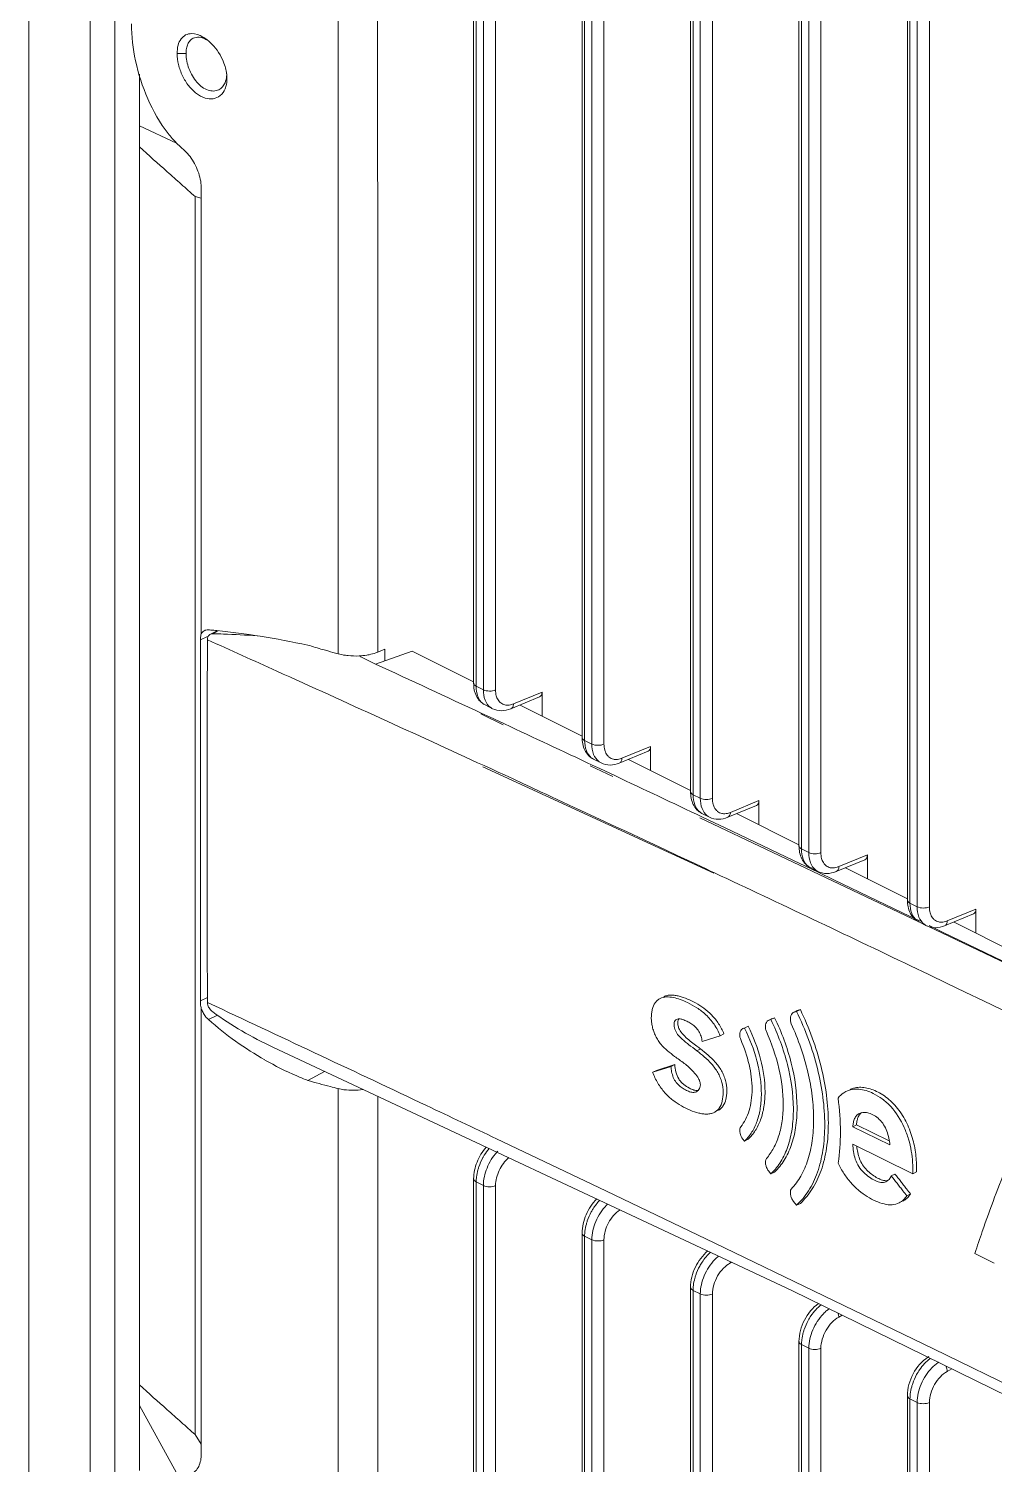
# Model space of a CAD drawing. Header units: millimetres. Extents: x 0 to 2382, y 0 to 1684.
# Drawn here: x 1841.5 to 1896.9, y 1052.3 to 1134.6 of the extents above; entities that cross this region are included whole.
import ezdxf

# ---------------------------------------------------------------- set-up
doc = ezdxf.new("R2010")
doc.units = ezdxf.units.MM
doc.layers.get('0').update_dxf_attribs({"lineweight": 13})

msp = doc.modelspace()

# ---------------------------------------------------------------- linework, layer by layer
msp.add_line((1841.544, 1272.654), (1841.544, 773.518))
at = {"lineweight": 9}
for p, q in [((1845.08, 924.323), (1845.08, 1260.341)), ((1846.494, 1260.341), (1846.494, 924.323)), ((1859.293, 1223.98), (1859.293, 1098.752)), ((1867.072, 1097.071), (1867.072, 1180.375)), ((1867.218, 1180.198), (1867.218, 1096.894)), ((1867.631, 1096.688), (1867.631, 1179.992)), ((1868.328, 1179.987), (1868.328, 1096.683)), ((1873.294, 1093.959), (1873.294, 1177.264)), ((1873.441, 1177.087), (1873.441, 1093.783)), ((1873.853, 1093.576), (1873.853, 1176.881)), ((1874.551, 1176.876), (1874.551, 1093.572)), ((1879.517, 1090.848), (1879.517, 1174.152)), ((1879.663, 1173.976), (1879.663, 1090.671)), ((1880.076, 1090.465), (1880.076, 1173.769)), ((1880.773, 1173.765), (1880.773, 1090.46)), ((1885.739, 1087.737), (1885.739, 1171.041)), ((1885.886, 1170.864), (1885.886, 1087.56)), ((1886.298, 1087.354), (1886.298, 1170.658)), ((1886.996, 1170.654), (1886.996, 1087.349)), ((1891.962, 1084.625), (1891.962, 1167.93)), ((1892.108, 1167.753), (1892.108, 1084.449)), ((1892.521, 1084.243), (1892.521, 1167.547)), ((1893.218, 1167.542), (1893.218, 1084.238)), ((1861.564, 1129.735), (1861.563, 1137.528)), ((1850.06, 1133.189), (1850.57, 1133.181)), ((1847.908, 1129.03), (1847.908, 1131.996)), ((1852.92, 1131.759), (1852.91, 1131.91)), ((1852.92, 1131.759), (1852.915, 1131.911)), ((1847.908, 1127.839), (1847.908, 1129.03)), ((1850.027, 1128.049), (1847.908, 1129.03)), ((1861.569, 1121.943), (1861.564, 1129.735)), ((1847.908, 1055.634), (1847.908, 1127.839)), ((1851.09, 1053.961), (1851.09, 1124.975)), ((1851.09, 1124.975), (1851.442, 1124.892)), ((1851.442, 1124.892), (1851.444, 1099.89)), ((1861.573, 1098.85), (1861.569, 1121.943)), ((1851.393, 1099.554), (1851.807, 1099.735)), ((1851.393, 1099.554), (1851.393, 1078.838)), ((1852.36, 1100.072), (1851.97, 1099.876)), ((1852.103, 1099.906), (1851.97, 1099.876)), ((1852.421, 1100.065), (1852.103, 1099.906)), ((1860.63, 1098.568), (1860.497, 1098.63)), ((1860.505, 1098.631), (1860.63, 1098.568)), ((1860.591, 1098.568), (1860.591, 1098.642)), ((1860.629, 1098.568), (1861.439, 1098.162)), ((1861.444, 1098.165), (1863.545, 1098.901)), ((1861.979, 1099.024), (1861.578, 1098.854)), ((1861.979, 1098.352), (1861.979, 1099.024)), ((1863.545, 1098.901), (1867.072, 1097.137)), ((1867.218, 1096.894), (1867.631, 1096.688)), ((1869.206, 1095.594), (1870.856, 1096.274)), ((1870.999, 1096.55), (1869.36, 1095.875)), ((1870.999, 1095.174), (1870.999, 1096.55)), ((1867.481, 1095.3), (1868.775, 1094.686)), ((1867.544, 1095.334), (1867.985, 1095.128)), ((1868.161, 1095.601), (1867.727, 1095.818)), ((1869.743, 1095.802), (1873.294, 1094.026)), ((1867.985, 1095.128), (1868.848, 1094.725)), ((1873.441, 1093.783), (1873.853, 1093.576)), ((1875.429, 1092.483), (1877.079, 1093.163)), ((1877.221, 1093.439), (1875.583, 1092.764)), ((1877.221, 1093.439), (1877.221, 1092.063)), ((1867.594, 1092.275), (1880.858, 1086.161)), ((1867.673, 1092.336), (1868.09, 1092.144)), ((1868.09, 1092.144), (1868.482, 1091.963)), ((1868.482, 1091.963), (1868.836, 1091.8)), ((1873.766, 1092.318), (1875.059, 1091.704)), ((1873.87, 1092.373), (1874.309, 1092.166)), ((1874.383, 1092.49), (1873.949, 1092.706)), ((1874.309, 1092.166), (1875.168, 1091.762)), ((1875.966, 1092.69), (1879.517, 1090.915)), ((1868.836, 1091.8), (1869.336, 1091.57)), ((1869.336, 1091.57), (1869.902, 1091.308)), ((1869.902, 1091.308), (1870.316, 1091.117)), ((1870.316, 1091.117), (1870.909, 1090.843)), ((1870.909, 1090.843), (1871.268, 1090.677)), ((1871.268, 1090.677), (1871.544, 1090.549)), ((1871.544, 1090.549), (1871.872, 1090.397)), ((1871.872, 1090.397), (1872.849, 1089.944)), ((1879.663, 1090.671), (1880.076, 1090.465)), ((1883.444, 1090.328), (1881.805, 1089.653)), ((1883.444, 1090.328), (1883.444, 1088.951)), ((1872.849, 1089.944), (1872.938, 1089.902)), ((1872.938, 1089.902), (1874.341, 1089.251)), ((1880.606, 1089.378), (1880.172, 1089.595)), ((1881.651, 1089.372), (1883.301, 1090.051)), ((1882.188, 1089.579), (1885.739, 1087.803)), ((1874.341, 1089.251), (1875.236, 1088.834)), ((1875.236, 1088.834), (1875.844, 1088.551)), ((1880.05, 1089.336), (1892.618, 1083.372)), ((1880.169, 1089.399), (1880.607, 1089.192)), ((1880.607, 1089.192), (1881.462, 1088.785)), ((1881.462, 1088.785), (1885.426, 1086.898)), ((1875.844, 1088.551), (1876.893, 1088.062)), ((1876.893, 1088.062), (1877.136, 1087.948)), ((1877.136, 1087.948), (1878.05, 1087.521)), ((1878.05, 1087.521), (1878.756, 1087.19)), ((1878.756, 1087.19), (1879.551, 1086.818)), ((1885.886, 1087.56), (1886.298, 1087.354)), ((1889.666, 1087.216), (1888.028, 1086.542)), ((1889.666, 1087.216), (1889.666, 1085.84)), ((1879.551, 1086.818), (1879.76, 1086.72)), ((1879.76, 1086.72), (1879.833, 1086.685)), ((1879.833, 1086.685), (1880.056, 1086.581)), ((1880.056, 1086.581), (1880.405, 1086.417)), ((1880.405, 1086.417), (1880.67, 1086.292)), ((1880.67, 1086.292), (1880.893, 1086.188)), ((1885.426, 1086.898), (1886.444, 1086.411)), ((1886.828, 1086.267), (1886.394, 1086.484)), ((1886.444, 1086.411), (1886.879, 1086.203)), ((1886.879, 1086.203), (1887.731, 1085.795)), ((1887.874, 1086.26), (1889.524, 1086.94)), ((1888.411, 1086.468), (1891.962, 1084.692)), ((1887.731, 1085.795), (1891.679, 1083.899)), ((1891.679, 1083.899), (1892.692, 1083.411)), ((1892.108, 1084.449), (1892.521, 1084.243)), ((1894.096, 1083.149), (1895.746, 1083.829)), ((1895.889, 1084.105), (1894.25, 1083.43)), ((1895.889, 1084.105), (1895.889, 1082.729)), ((1893.051, 1083.156), (1892.617, 1083.373)), ((1893.13, 1083.13), (1898.474, 1080.594)), ((1893.2, 1083.166), (1893.975, 1082.792)), ((1894.633, 1083.357), (1898.184, 1081.581)), ((1893.975, 1082.792), (1897.905, 1080.888)), ((1851.393, 1078.838), (1851.8, 1079.039)), ((1851.444, 1078.41), (1851.443, 1053.411)), ((1852.255, 1078.534), (1851.799, 1078.75)), ((1852.259, 1078.535), (1851.799, 1078.749)), ((1851.858, 1077.768), (1852.373, 1078.022)), ((1851.858, 1077.768), (1852.373, 1078.022)), ((1885.614, 1078.278), (1885.401, 1078.171)), ((1885.401, 1078.172), (1885.422, 1078.18)), ((1885.422, 1078.18), (1885.634, 1078.286)), ((1885.422, 1078.18), (1885.544, 1078.219)), ((1885.544, 1078.219), (1885.605, 1078.239)), ((1885.818, 1078.345), (1885.605, 1078.239)), ((1885.614, 1078.278), (1885.634, 1078.286)), ((1885.818, 1078.345), (1885.634, 1078.286)), ((1882.491, 1077.242), (1882.511, 1077.25)), ((1882.577, 1077.271), (1882.61, 1077.281)), ((1882.61, 1077.281), (1882.822, 1077.387)), ((1882.789, 1077.377), (1882.822, 1077.387)), ((1884.18, 1077.818), (1883.967, 1077.712)), ((1883.988, 1077.72), (1883.967, 1077.712)), ((1884.2, 1077.827), (1883.988, 1077.721)), ((1884.036, 1077.736), (1883.988, 1077.721)), ((1884.131, 1077.766), (1884.036, 1077.736)), ((1884.131, 1077.766), (1884.343, 1077.872)), ((1884.2, 1077.827), (1884.18, 1077.818)), ((1880.182, 1076.515), (1881.219, 1076.84)), ((1881.431, 1076.946), (1881.219, 1076.84)), ((1855.55, 1076.193), (1885.319, 1062.223)), ((1879.876, 1075.98), (1880.088, 1076.086)), ((1858.521, 1074.799), (1857.558, 1074.278)), ((1877.344, 1074.752), (1878.396, 1075.078)), ((1877.556, 1074.858), (1877.344, 1074.752)), ((1878.608, 1075.184), (1877.556, 1074.858)), ((1878.396, 1075.078), (1878.608, 1075.184)), ((1859.294, 1073.811), (1859.294, 948.583)), ((1861.569, 1050.928), (1861.573, 1073.366)), ((1889.041, 1071.733), (1888.828, 1071.626)), ((1888.828, 1071.626), (1890.958, 1070.579)), ((1889.041, 1071.733), (1890.922, 1070.808)), ((1874.661, 1067.944), (1868.389, 1070.932)), ((1882.513, 1070.917), (1882.464, 1070.988)), ((1882.61, 1070.796), (1882.513, 1070.917)), ((1882.823, 1070.902), (1882.61, 1070.796)), ((1888.826, 1070.618), (1892.265, 1068.927)), ((1883.988, 1069.092), (1884.131, 1068.917)), ((1884.343, 1069.023), (1884.131, 1068.917)), ((1891.242, 1068.91), (1891.03, 1068.804)), ((1892.477, 1069.033), (1892.265, 1068.927)), ((1867.072, 998.921), (1867.072, 1068.637)), ((1867.218, 1068.46), (1867.218, 998.744)), ((1867.631, 1068.254), (1867.218, 1068.46)), ((1867.631, 998.538), (1867.631, 1068.254)), ((1868.328, 1068.249), (1868.328, 998.533)), ((1880.91, 1064.949), (1874.661, 1067.944)), ((1885.605, 1067.122), (1885.423, 1067.342)), ((1891.927, 1067.667), (1892.139, 1067.773)), ((1885.818, 1067.228), (1885.605, 1067.122)), ((1873.294, 995.81), (1873.294, 1065.525)), ((1873.441, 1065.349), (1873.441, 995.633)), ((1873.853, 1065.142), (1873.441, 1065.349)), ((1873.853, 995.427), (1873.853, 1065.142)), ((1874.551, 1065.138), (1874.551, 995.422)), ((1887.171, 1061.93), (1880.91, 1064.949)), ((1896.945, 1063.805), (1895.829, 1064.356)), ((1881.805, 1063.813), (1881.798, 1063.876)), ((1881.805, 1063.813), (1881.863, 1063.844)), ((1879.517, 992.699), (1879.517, 1062.414)), ((1879.663, 1062.237), (1879.663, 992.522)), ((1880.076, 1062.031), (1879.663, 1062.237)), ((1880.076, 992.316), (1880.076, 1062.031)), ((1880.773, 1062.027), (1880.773, 992.311)), ((1885.319, 1062.223), (1917.865, 1046.306)), ((1893.461, 1058.876), (1887.171, 1061.93)), ((1888.027, 1060.702), (1888.218, 1060.805)), ((1885.739, 989.587), (1885.739, 1059.303)), ((1885.886, 1059.126), (1885.886, 989.41)), ((1886.298, 1058.92), (1885.886, 1059.126)), ((1886.298, 989.204), (1886.298, 1058.92)), ((1886.996, 1058.916), (1886.996, 989.199)), ((1899.726, 1055.815), (1893.461, 1058.876)), ((1894.25, 1057.591), (1894.507, 1057.729)), ((1891.962, 986.476), (1891.962, 1056.192)), ((1892.108, 1056.015), (1892.108, 986.299)), ((1892.521, 1055.809), (1892.108, 1056.015)), ((1892.521, 986.093), (1892.521, 1055.809)), ((1893.218, 1055.804), (1893.218, 986.088)), ((1850.028, 1051.764), (1847.908, 1055.634)), ((1847.908, 1051.897), (1847.908, 1055.634)), ((1851.443, 1053.411), (1851.09, 1053.961))]:
    msp.add_line(p, q, dxfattribs=at)
for centre, radius, start, end in [((1850.276, 1132.02), 2.462, 49.94878, 52.96354), ((1850.176, 1131.9), 2.618, 47.62427, 49.95742), ((1850.96, 1131.777), 1.96, 3.89246, 6.20754), ((1849.627, 1071.97), 28.244, 85.20259, 85.47079), ((1849.495, 1070.423), 29.796, 84.5142, 85.19884), ((1872.506, 1147.949), 50.94, 254.28487, 254.96712), ((1860.3, 1102.769), 4.145, 264.03055, 272.83368), ((962.233, -847.176), 2143.112, 65.01204, 65.191818), ((1868.057, 1096.474), 0.734, 231.44174, 243.29197), ((1868.513, 1096.306), 0.788, 231.86023, 243.37837), ((969.725, -831.101), 2125.377, 64.823752, 64.973238), ((1874.279, 1093.363), 0.734, 231.44174, 243.29197), ((1874.736, 1093.195), 0.788, 231.86023, 243.37837), ((976.62, -816.438), 2109.175, 64.634563, 64.784832), ((1880.502, 1090.251), 0.734, 231.44174, 243.29197), ((1880.958, 1090.083), 0.788, 231.86023, 243.37837), ((1886.724, 1087.14), 0.734, 231.44174, 243.29197), ((1887.181, 1086.972), 0.788, 231.86023, 243.37837), ((1892.947, 1084.029), 0.734, 231.44174, 243.29197), ((1893.404, 1083.861), 0.788, 231.86023, 243.37837), ((1852.951, 1078.914), 1.589, 198.48934, 208.04238), ((1864.593, 1092.151), 19.211, 228.4767, 240.37322), ((1877.845, 1092.083), 15.55, 287.46225, 287.71739), ((1859.638, 1049.697), 33.385, 52.22613, 52.67403), ((1880.893, 1072.613), 2.5, 313.40084, 314.2634), ((1870.406, 1068.356), 2.695, 135.96019, 137.83003), ((1881.841, 1071.296), 3.303, 313.89588, 314.77547), ((1869.471, 1068.458), 2.253, 176.24726, 179.95838), ((1876.559, 1065.312), 2.598, 133.81406, 135.95889), ((1875.693, 1065.347), 2.253, 176.24726, 179.95838), ((1882.72, 1062.264), 2.51, 129.76676, 136.00898), ((1881.916, 1062.236), 2.253, 176.24726, 179.95838), ((1888.942, 1059.152), 2.51, 129.76676, 136.00898), ((1888.765, 1059.365), 2.233, 125.18567, 129.74967), ((1888.138, 1059.124), 2.253, 176.24726, 179.95838), ((1894.1, 1056.893), 1.792, 120.6587, 122.4305), ((1895.165, 1056.041), 2.51, 129.76676, 136.00898), ((1894.361, 1056.013), 2.253, 176.24726, 179.95838)]:
    msp.add_arc(centre, radius, start, end, dxfattribs=at)
for centre in [(1870.645, 1096.728), (1876.867, 1093.616), (1883.09, 1090.505), (1889.312, 1087.394), (1895.535, 1084.283)]:
    msp.add_ellipse(centre, major_axis=(-0.224, 0.448), ratio=0.611425, start_param=-3.185773, end_param=-2.255396, dxfattribs=at)
for points, knots in [([(1848.376, 1130.587), (1848.07, 1131.284), (1847.621, 1132.699), (1847.436, 1134.175), (1847.437, 1134.888)], [0, 0, 0, 0, 0.516505, 1, 1, 1, 1]), ([(1850.892, 1134.328), (1850.775, 1134.328), (1850.535, 1134.278), (1850.251, 1134.022), (1850.089, 1133.639), (1850.058, 1133.346), (1850.06, 1133.189)], [0, 0, 0, 0, 0.223288, 0.445735, 0.700128, 1, 1, 1, 1]), ([(1850.57, 1133.181), (1850.571, 1133.281), (1850.586, 1133.47), (1850.659, 1133.728), (1850.786, 1133.933), (1850.908, 1134.028), (1850.972, 1134.06)], [0, 0, 0, 0, 0.295922, 0.557478, 0.788026, 1, 1, 1, 1]), ([(1851.759, 1133.985), (1851.688, 1134.039), (1851.429, 1134.213), (1851.117, 1134.329), (1850.892, 1134.328)], [0, 0, 0, 0, 0.283218, 1, 1, 1, 1]), ([(1850.972, 1134.06), (1851.08, 1134.114), (1851.364, 1134.148), (1851.62, 1134.045), (1851.748, 1133.974)], [0, 0, 0, 0, 0.451923, 1, 1, 1, 1]), ([(1850.06, 1133.189), (1850.055, 1132.977), (1850.122, 1132.534), (1850.348, 1131.902), (1850.697, 1131.329), (1851.135, 1130.881), (1851.624, 1130.607), (1852.127, 1130.549), (1852.569, 1130.748), (1852.747, 1131.012), (1852.808, 1131.156)], [0, 0, 0, 0, 0.139626, 0.289908, 0.43886, 0.576664, 0.697138, 0.800913, 0.897079, 1, 1, 1, 1]), ([(1852.447, 1131.108), (1852.358, 1131.064), (1852.147, 1131.012), (1851.812, 1131.073), (1851.483, 1131.254), (1851.181, 1131.537), (1850.924, 1131.9), (1850.664, 1132.439), (1850.576, 1132.889), (1850.57, 1133.181)], [0, 0, 0, 0, 0.093935, 0.196117, 0.311695, 0.441154, 0.581206, 0.72594, 1, 1, 1, 1]), ([(1852.813, 1132.444), (1852.773, 1132.577), (1852.575, 1133.092), (1852.245, 1133.557), (1851.941, 1133.834)], [0, 0, 0, 0, 0.252676, 1, 1, 1, 1]), ([(1852.909, 1131.989), (1852.905, 1132.026), (1852.884, 1132.18), (1852.847, 1132.332), (1852.813, 1132.444)], [0, 0, 0, 0, 0.243025, 1, 1, 1, 1]), ([(1852.807, 1131.506), (1852.769, 1131.42), (1852.673, 1131.262), (1852.526, 1131.147), (1852.447, 1131.108)], [0, 0, 0, 0, 0.518521, 1, 1, 1, 1]), ([(1852.903, 1132.014), (1852.904, 1131.968), (1852.898, 1131.796), (1852.858, 1131.623), (1852.807, 1131.506)], [0, 0, 0, 0, 0.264231, 1, 1, 1, 1]), ([(1852.808, 1131.156), (1852.827, 1131.2), (1852.896, 1131.394), (1852.922, 1131.602), (1852.92, 1131.759)], [0, 0, 0, 0, 0.235058, 1, 1, 1, 1]), ([(1850.027, 1128.049), (1849.859, 1128.223), (1849.197, 1128.991), (1848.687, 1129.882), (1848.376, 1130.587)], [0, 0, 0, 0, 0.239127, 1, 1, 1, 1]), ([(1851.09, 1124.975), (1850.824, 1125.214), (1850.295, 1125.694), (1849.227, 1126.64), (1848.419, 1127.343), (1847.908, 1127.839)], [0, 0, 0, 0, 0.249917, 0.501041, 1, 1, 1, 1]), ([(1850.027, 1128.049), (1850.126, 1127.946), (1850.342, 1127.755), (1850.668, 1127.452), (1850.947, 1127.078), (1851.248, 1126.521), (1851.477, 1125.778), (1851.442, 1125.175), (1851.442, 1124.891)], [0, 0, 0, 0, 0.118354, 0.239165, 0.369014, 0.50354, 0.764232, 1, 1, 1, 1]), ([(1851.393, 1099.554), (1851.393, 1099.586), (1851.397, 1099.699), (1851.415, 1099.813), (1851.444, 1099.89)], [0, 0, 0, 0, 0.281441, 1, 1, 1, 1]), ([(1851.444, 1099.89), (1851.456, 1099.913), (1851.505, 1099.997), (1851.584, 1100.065), (1851.65, 1100.094)], [0, 0, 0, 0, 0.265757, 1, 1, 1, 1]), ([(1851.65, 1100.094), (1851.666, 1100.101), (1851.732, 1100.124), (1851.804, 1100.13), (1851.858, 1100.126)], [0, 0, 0, 0, 0.242228, 1, 1, 1, 1]), ([(1851.799, 1099.561), (1851.793, 1097.824), (1851.773, 1090.885), (1851.779, 1083.946), (1851.799, 1078.744)], [0, 0, 0, 0, 0.250352, 1, 1, 1, 1]), ([(1851.97, 1099.876), (1851.917, 1099.85), (1851.822, 1099.755), (1851.798, 1099.626), (1851.801, 1099.56)], [0, 0, 0, 0, 0.474598, 1, 1, 1, 1]), ([(1851.799, 1099.555), (1853.127, 1098.958), (1858.427, 1096.569), (1863.715, 1094.157), (1867.673, 1092.336)], [0, 0, 0, 0, 0.25044, 1, 1, 1, 1]), ([(1852.103, 1099.906), (1852.306, 1099.901), (1853.156, 1099.874), (1854.005, 1099.826), (1854.65, 1099.777)], [0, 0, 0, 0, 0.239604, 1, 1, 1, 1]), ([(1852.344, 1100.083), (1853.174, 1100.004), (1854.92, 1099.766), (1856.65, 1099.439), (1857.558, 1099.252)], [0, 0, 0, 0, 0.473363, 1, 1, 1, 1]), ([(1858.709, 1098.913), (1858.612, 1098.94), (1858.228, 1099.05), (1857.844, 1099.164), (1857.558, 1099.252)], [0, 0, 0, 0, 0.251558, 1, 1, 1, 1]), ([(1859.869, 1098.647), (1859.82, 1098.652), (1859.626, 1098.676), (1859.434, 1098.714), (1859.294, 1098.752)], [0, 0, 0, 0, 0.256797, 1, 1, 1, 1]), ([(1861.079, 1098.702), (1861.033, 1098.692), (1860.843, 1098.657), (1860.651, 1098.637), (1860.505, 1098.63)], [0, 0, 0, 0, 0.242853, 1, 1, 1, 1]), ([(1861.578, 1098.854), (1861.54, 1098.838), (1861.378, 1098.775), (1861.209, 1098.729), (1861.079, 1098.702)], [0, 0, 0, 0, 0.235578, 1, 1, 1, 1]), ([(1867.072, 1097.07), (1867.072, 1096.818), (1867.14, 1096.432), (1867.422, 1096.019), (1867.619, 1095.872), (1867.726, 1095.818)], [0, 0, 0, 0, 0.512402, 0.757099, 1, 1, 1, 1]), ([(1867.072, 1097.07), (1867.072, 1097.054), (1867.089, 1096.974), (1867.162, 1096.922), (1867.218, 1096.894)], [0, 0, 0, 0, 0.209582, 1, 1, 1, 1]), ([(1867.599, 1095.9), (1867.471, 1096.002), (1867.264, 1096.326), (1867.218, 1096.694), (1867.218, 1096.894)], [0, 0, 0, 0, 0.451344, 1, 1, 1, 1]), ([(1867.631, 1096.688), (1867.736, 1096.635), (1867.979, 1096.595), (1868.221, 1096.632), (1868.328, 1096.683)], [0, 0, 0, 0, 0.498082, 1, 1, 1, 1]), ([(1867.631, 1096.688), (1867.631, 1096.487), (1867.68, 1096.114), (1867.894, 1095.789), (1868.027, 1095.686)], [0, 0, 0, 0, 0.544192, 1, 1, 1, 1]), ([(1868.407, 1096.235), (1868.394, 1096.269), (1868.346, 1096.413), (1868.328, 1096.567), (1868.328, 1096.683)], [0, 0, 0, 0, 0.234501, 1, 1, 1, 1]), ([(1868.627, 1095.931), (1868.604, 1095.949), (1868.51, 1096.034), (1868.443, 1096.146), (1868.407, 1096.235)], [0, 0, 0, 0, 0.238718, 1, 1, 1, 1]), ([(1869.206, 1095.594), (1869.039, 1095.525), (1868.681, 1095.442), (1868.317, 1095.522), (1868.16, 1095.601)], [0, 0, 0, 0, 0.507106, 1, 1, 1, 1]), ([(1868.958, 1095.804), (1868.928, 1095.806), (1868.81, 1095.823), (1868.697, 1095.876), (1868.627, 1095.931)], [0, 0, 0, 0, 0.257135, 1, 1, 1, 1]), ([(1869.36, 1095.875), (1869.326, 1095.861), (1869.198, 1095.816), (1869.058, 1095.796), (1868.958, 1095.804)], [0, 0, 0, 0, 0.2669, 1, 1, 1, 1]), ([(1869.206, 1095.594), (1869.252, 1095.613), (1869.336, 1095.701), (1869.357, 1095.814), (1869.36, 1095.875)], [0, 0, 0, 0, 0.447469, 1, 1, 1, 1]), ([(1873.294, 1093.959), (1873.294, 1093.707), (1873.363, 1093.321), (1873.645, 1092.908), (1873.842, 1092.761), (1873.949, 1092.707)], [0, 0, 0, 0, 0.512402, 0.757099, 1, 1, 1, 1]), ([(1873.294, 1093.959), (1873.294, 1093.943), (1873.311, 1093.863), (1873.385, 1093.81), (1873.441, 1093.782)], [0, 0, 0, 0, 0.209582, 1, 1, 1, 1]), ([(1873.821, 1092.788), (1873.693, 1092.891), (1873.487, 1093.215), (1873.441, 1093.583), (1873.441, 1093.783)], [0, 0, 0, 0, 0.451344, 1, 1, 1, 1]), ([(1873.853, 1093.576), (1873.959, 1093.523), (1874.201, 1093.484), (1874.443, 1093.521), (1874.551, 1093.572)], [0, 0, 0, 0, 0.498082, 1, 1, 1, 1]), ([(1873.853, 1093.576), (1873.853, 1093.376), (1873.902, 1093.002), (1874.117, 1092.678), (1874.249, 1092.575)], [0, 0, 0, 0, 0.544192, 1, 1, 1, 1]), ([(1874.63, 1093.124), (1874.616, 1093.157), (1874.568, 1093.302), (1874.551, 1093.455), (1874.551, 1093.572)], [0, 0, 0, 0, 0.234501, 1, 1, 1, 1]), ([(1874.85, 1092.819), (1874.826, 1092.838), (1874.733, 1092.923), (1874.665, 1093.035), (1874.63, 1093.124)], [0, 0, 0, 0, 0.238718, 1, 1, 1, 1]), ([(1875.181, 1092.693), (1875.15, 1092.695), (1875.032, 1092.712), (1874.92, 1092.765), (1874.85, 1092.819)], [0, 0, 0, 0, 0.257136, 1, 1, 1, 1]), ([(1875.583, 1092.764), (1875.549, 1092.75), (1875.42, 1092.704), (1875.281, 1092.685), (1875.181, 1092.693)], [0, 0, 0, 0, 0.266899, 1, 1, 1, 1]), ([(1875.429, 1092.483), (1875.475, 1092.502), (1875.559, 1092.589), (1875.58, 1092.703), (1875.582, 1092.764)], [0, 0, 0, 0, 0.447469, 1, 1, 1, 1]), ([(1875.429, 1092.483), (1875.261, 1092.414), (1874.904, 1092.331), (1874.54, 1092.411), (1874.383, 1092.49)], [0, 0, 0, 0, 0.507106, 1, 1, 1, 1]), ([(1879.517, 1090.848), (1879.517, 1090.595), (1879.585, 1090.21), (1879.867, 1089.797), (1880.064, 1089.649), (1880.171, 1089.595)], [0, 0, 0, 0, 0.512402, 0.757099, 1, 1, 1, 1]), ([(1879.517, 1090.848), (1879.517, 1090.831), (1879.534, 1090.752), (1879.607, 1090.699), (1879.663, 1090.671)], [0, 0, 0, 0, 0.209582, 1, 1, 1, 1]), ([(1880.044, 1089.677), (1879.916, 1089.779), (1879.709, 1090.103), (1879.663, 1090.472), (1879.663, 1090.671)], [0, 0, 0, 0, 0.451344, 1, 1, 1, 1]), ([(1880.076, 1090.465), (1880.181, 1090.412), (1880.424, 1090.373), (1880.666, 1090.409), (1880.773, 1090.461)], [0, 0, 0, 0, 0.498082, 1, 1, 1, 1]), ([(1880.076, 1090.465), (1880.076, 1090.265), (1880.125, 1089.891), (1880.34, 1089.567), (1880.472, 1089.463)], [0, 0, 0, 0, 0.544192, 1, 1, 1, 1]), ([(1880.852, 1090.013), (1880.839, 1090.046), (1880.791, 1090.19), (1880.773, 1090.344), (1880.773, 1090.46)], [0, 0, 0, 0, 0.234501, 1, 1, 1, 1]), ([(1881.072, 1089.708), (1881.049, 1089.727), (1880.955, 1089.812), (1880.888, 1089.924), (1880.852, 1090.013)], [0, 0, 0, 0, 0.238718, 1, 1, 1, 1]), ([(1881.403, 1089.581), (1881.373, 1089.584), (1881.255, 1089.601), (1881.142, 1089.654), (1881.072, 1089.708)], [0, 0, 0, 0, 0.257136, 1, 1, 1, 1]), ([(1881.805, 1089.653), (1881.771, 1089.639), (1881.643, 1089.593), (1881.503, 1089.573), (1881.403, 1089.581)], [0, 0, 0, 0, 0.266899, 1, 1, 1, 1]), ([(1881.651, 1089.372), (1881.697, 1089.391), (1881.781, 1089.478), (1881.802, 1089.591), (1881.805, 1089.653)], [0, 0, 0, 0, 0.447469, 1, 1, 1, 1]), ([(1881.651, 1089.372), (1881.484, 1089.303), (1881.126, 1089.22), (1880.763, 1089.3), (1880.605, 1089.378)], [0, 0, 0, 0, 0.507106, 1, 1, 1, 1]), ([(1885.739, 1087.737), (1885.739, 1087.484), (1885.808, 1087.098), (1886.09, 1086.685), (1886.287, 1086.538), (1886.394, 1086.484)], [0, 0, 0, 0, 0.512402, 0.757099, 1, 1, 1, 1]), ([(1885.739, 1087.737), (1885.739, 1087.72), (1885.756, 1087.641), (1885.83, 1087.588), (1885.886, 1087.56)], [0, 0, 0, 0, 0.209582, 1, 1, 1, 1]), ([(1886.267, 1086.566), (1886.138, 1086.668), (1885.932, 1086.992), (1885.886, 1087.36), (1885.886, 1087.56)], [0, 0, 0, 0, 0.451344, 1, 1, 1, 1]), ([(1886.298, 1087.354), (1886.404, 1087.301), (1886.646, 1087.262), (1886.888, 1087.298), (1886.996, 1087.349)], [0, 0, 0, 0, 0.498082, 1, 1, 1, 1]), ([(1886.298, 1087.354), (1886.298, 1087.153), (1886.348, 1086.78), (1886.562, 1086.456), (1886.694, 1086.352)], [0, 0, 0, 0, 0.544192, 1, 1, 1, 1]), ([(1887.075, 1086.902), (1887.061, 1086.935), (1887.013, 1087.079), (1886.996, 1087.233), (1886.996, 1087.349)], [0, 0, 0, 0, 0.234501, 1, 1, 1, 1]), ([(1880.893, 1086.188), (1884.649, 1084.422), (1899.562, 1077.348), (1914.371, 1070.056), (1925.39, 1064.469)], [0, 0, 0, 0, 0.251478, 1, 1, 1, 1]), ([(1887.874, 1086.26), (1887.706, 1086.192), (1887.349, 1086.108), (1886.985, 1086.188), (1886.828, 1086.267)], [0, 0, 0, 0, 0.507106, 1, 1, 1, 1]), ([(1887.295, 1086.597), (1887.271, 1086.615), (1887.178, 1086.701), (1887.11, 1086.812), (1887.075, 1086.902)], [0, 0, 0, 0, 0.238718, 1, 1, 1, 1]), ([(1887.626, 1086.47), (1887.595, 1086.472), (1887.477, 1086.49), (1887.365, 1086.542), (1887.295, 1086.597)], [0, 0, 0, 0, 0.257136, 1, 1, 1, 1]), ([(1888.028, 1086.542), (1887.994, 1086.528), (1887.865, 1086.482), (1887.726, 1086.462), (1887.626, 1086.47)], [0, 0, 0, 0, 0.266899, 1, 1, 1, 1]), ([(1887.874, 1086.26), (1887.92, 1086.279), (1888.004, 1086.367), (1888.025, 1086.48), (1888.027, 1086.541)], [0, 0, 0, 0, 0.447469, 1, 1, 1, 1]), ([(1891.962, 1084.625), (1891.962, 1084.373), (1892.03, 1083.987), (1892.312, 1083.574), (1892.509, 1083.427), (1892.616, 1083.373)], [0, 0, 0, 0, 0.512402, 0.757099, 1, 1, 1, 1]), ([(1891.962, 1084.625), (1891.962, 1084.609), (1891.979, 1084.529), (1892.053, 1084.477), (1892.108, 1084.449)], [0, 0, 0, 0, 0.209582, 1, 1, 1, 1]), ([(1892.489, 1083.455), (1892.361, 1083.557), (1892.154, 1083.881), (1892.108, 1084.249), (1892.108, 1084.449)], [0, 0, 0, 0, 0.451344, 1, 1, 1, 1]), ([(1892.521, 1084.243), (1892.626, 1084.19), (1892.869, 1084.15), (1893.111, 1084.187), (1893.218, 1084.238)], [0, 0, 0, 0, 0.498082, 1, 1, 1, 1]), ([(1892.521, 1084.243), (1892.521, 1084.042), (1892.57, 1083.668), (1892.785, 1083.344), (1892.917, 1083.241)], [0, 0, 0, 0, 0.544192, 1, 1, 1, 1]), ([(1893.297, 1083.79), (1893.284, 1083.823), (1893.236, 1083.968), (1893.218, 1084.121), (1893.218, 1084.238)], [0, 0, 0, 0, 0.234501, 1, 1, 1, 1]), ([(1893.518, 1083.486), (1893.494, 1083.504), (1893.4, 1083.589), (1893.333, 1083.701), (1893.297, 1083.79)], [0, 0, 0, 0, 0.238718, 1, 1, 1, 1]), ([(1894.096, 1083.149), (1893.929, 1083.08), (1893.571, 1082.997), (1893.208, 1083.077), (1893.05, 1083.156)], [0, 0, 0, 0, 0.507106, 1, 1, 1, 1]), ([(1893.848, 1083.359), (1893.818, 1083.361), (1893.7, 1083.378), (1893.587, 1083.431), (1893.518, 1083.486)], [0, 0, 0, 0, 0.257136, 1, 1, 1, 1]), ([(1894.25, 1083.43), (1894.216, 1083.416), (1894.088, 1083.37), (1893.948, 1083.351), (1893.848, 1083.359)], [0, 0, 0, 0, 0.266899, 1, 1, 1, 1]), ([(1894.096, 1083.149), (1894.142, 1083.168), (1894.226, 1083.256), (1894.247, 1083.369), (1894.25, 1083.43)], [0, 0, 0, 0, 0.447469, 1, 1, 1, 1]), ([(1851.444, 1078.41), (1851.436, 1078.447), (1851.408, 1078.588), (1851.393, 1078.732), (1851.393, 1078.838)], [0, 0, 0, 0, 0.261585, 1, 1, 1, 1]), ([(1877.772, 1078.978), (1877.718, 1078.951), (1877.613, 1078.882), (1877.432, 1078.687), (1877.328, 1078.418), (1877.279, 1078.124), (1877.261, 1077.88), (1877.275, 1077.623), (1877.322, 1077.357), (1877.402, 1077.089), (1877.51, 1076.826), (1877.648, 1076.577), (1877.867, 1076.28), (1878.186, 1075.973), (1878.463, 1075.763), (1878.598, 1075.661)], [0, 0, 0, 0, 0.046081, 0.093766, 0.199123, 0.257587, 0.319016, 0.383806, 0.451931, 0.522497, 0.594474, 0.666695, 0.73754, 0.872043, 1, 1, 1, 1]), ([(1879.341, 1078.745), (1879.207, 1078.809), (1878.94, 1078.924), (1878.535, 1079.044), (1878.138, 1079.091), (1877.882, 1079.033), (1877.772, 1078.978)], [0, 0, 0, 0, 0.273078, 0.532622, 0.774852, 1, 1, 1, 1]), ([(1877.985, 1079.084), (1878.048, 1079.116), (1878.185, 1079.163), (1878.405, 1079.183), (1878.633, 1079.164), (1878.949, 1079.097), (1879.347, 1078.954), (1879.823, 1078.725), (1880.301, 1078.429), (1880.752, 1078.033), (1881.148, 1077.538), (1881.353, 1077.152), (1881.431, 1076.946)], [0, 0, 0, 0, 0.048286, 0.098145, 0.150325, 0.204771, 0.319286, 0.43984, 0.566857, 0.703262, 0.849053, 1, 1, 1, 1]), ([(1851.858, 1077.768), (1851.842, 1077.781), (1851.781, 1077.839), (1851.725, 1077.902), (1851.686, 1077.952)], [0, 0, 0, 0, 0.243208, 1, 1, 1, 1]), ([(1851.801, 1078.743), (1851.799, 1078.695), (1851.818, 1078.565), (1851.921, 1078.377), (1852.038, 1078.262), (1852.103, 1078.214)], [0, 0, 0, 0, 0.231707, 0.61309, 1, 1, 1, 1]), ([(1852.103, 1078.214), (1852.638, 1077.818), (1853.758, 1077.089), (1854.943, 1076.473), (1855.55, 1076.193)], [0, 0, 0, 0, 0.498927, 1, 1, 1, 1]), ([(1868.389, 1070.932), (1867.049, 1071.568), (1861.678, 1074.114), (1856.3, 1076.644), (1852.259, 1078.535)], [0, 0, 0, 0, 0.24941, 1, 1, 1, 1]), ([(1881.219, 1076.84), (1881.13, 1077.073), (1880.891, 1077.505), (1880.428, 1078.045), (1879.901, 1078.455), (1879.526, 1078.657), (1879.341, 1078.745)], [0, 0, 0, 0, 0.273244, 0.534489, 0.77575, 1, 1, 1, 1]), ([(1885.297, 1077.529), (1885.269, 1077.59), (1885.239, 1077.719), (1885.246, 1077.905), (1885.291, 1078.063), (1885.359, 1078.15), (1885.401, 1078.171)], [0, 0, 0, 0, 0.291728, 0.558475, 0.795739, 1, 1, 1, 1]), ([(1885.605, 1078.239), (1885.858, 1077.711), (1886.31, 1076.635), (1886.822, 1074.986), (1887.139, 1073.348), (1887.249, 1071.776), (1887.156, 1070.324), (1886.853, 1069.038), (1886.343, 1067.956), (1885.866, 1067.366), (1885.605, 1067.122)], [0, 0, 0, 0, 0.149278, 0.296912, 0.439488, 0.573859, 0.697531, 0.808994, 0.908868, 1, 1, 1, 1]), ([(1885.818, 1078.345), (1886.07, 1077.817), (1886.523, 1076.741), (1887.033, 1075.092), (1887.348, 1073.452), (1887.458, 1071.88), (1887.365, 1070.429), (1887.064, 1069.143), (1886.555, 1068.062), (1886.078, 1067.473), (1885.818, 1067.228)], [0, 0, 0, 0, 0.149308, 0.296982, 0.439614, 0.574051, 0.697733, 0.809144, 0.908893, 1, 1, 1, 1]), ([(1878.712, 1077.781), (1878.68, 1077.765), (1878.618, 1077.71), (1878.577, 1077.588), (1878.57, 1077.445), (1878.589, 1077.289), (1878.643, 1077.132), (1878.752, 1076.94), (1878.931, 1076.737), (1879.163, 1076.529), (1879.48, 1076.281), (1879.719, 1076.102), (1879.876, 1075.98)], [0, 0, 0, 0, 0.04534, 0.097398, 0.157238, 0.222658, 0.292273, 0.362721, 0.498061, 0.626811, 0.751935, 1, 1, 1, 1]), ([(1880.182, 1076.515), (1880.173, 1076.615), (1880.126, 1076.816), (1880.002, 1077.098), (1879.819, 1077.34), (1879.595, 1077.513), (1879.369, 1077.647), (1879.179, 1077.734), (1879.027, 1077.786), (1878.886, 1077.817), (1878.773, 1077.812), (1878.712, 1077.781)], [0, 0, 0, 0, 0.140464, 0.287047, 0.429137, 0.559394, 0.681278, 0.796842, 0.852033, 0.904702, 1, 1, 1, 1]), ([(1878.84, 1077.811), (1878.807, 1077.759), (1878.778, 1077.62), (1878.789, 1077.485), (1878.804, 1077.413)], [0, 0, 0, 0, 0.458477, 1, 1, 1, 1]), ([(1878.804, 1077.413), (1878.819, 1077.343), (1878.868, 1077.205), (1878.986, 1077.025), (1879.125, 1076.868), (1879.319, 1076.684), (1879.574, 1076.48), (1879.779, 1076.323), (1879.881, 1076.245)], [0, 0, 0, 0, 0.133314, 0.267294, 0.39639, 0.521107, 0.762447, 1, 1, 1, 1]), ([(1882.393, 1076.63), (1882.367, 1076.689), (1882.338, 1076.812), (1882.344, 1076.99), (1882.386, 1077.14), (1882.451, 1077.222), (1882.491, 1077.241)], [0, 0, 0, 0, 0.295347, 0.562217, 0.7976, 1, 1, 1, 1]), ([(1882.61, 1077.281), (1882.908, 1076.68), (1883.27, 1075.745), (1883.53, 1074.471), (1883.6, 1073.563), (1883.547, 1072.719), (1883.369, 1071.965), (1883.071, 1071.324), (1882.791, 1070.971), (1882.638, 1070.822)], [0, 0, 0, 0, 0.294154, 0.435418, 0.568868, 0.692382, 0.80465, 0.906391, 1, 1, 1, 1]), ([(1882.822, 1077.387), (1883.123, 1076.782), (1883.596, 1075.555), (1883.833, 1073.966), (1883.755, 1072.795), (1883.571, 1072.04), (1883.264, 1071.4), (1882.978, 1071.049), (1882.823, 1070.902)], [0, 0, 0, 0, 0.294847, 0.569423, 0.692937, 0.805007, 0.906507, 1, 1, 1, 1]), ([(1883.967, 1077.712), (1883.926, 1077.691), (1883.86, 1077.608), (1883.816, 1077.453), (1883.81, 1077.272), (1883.839, 1077.146), (1883.866, 1077.085)], [0, 0, 0, 0, 0.203329, 0.43964, 0.706443, 1, 1, 1, 1]), ([(1884.167, 1068.952), (1884.371, 1069.155), (1884.744, 1069.636), (1885.141, 1070.507), (1885.375, 1071.533), (1885.471, 1073.121), (1885.222, 1074.816), (1884.69, 1076.506), (1884.331, 1077.351), (1884.131, 1077.766)], [0, 0, 0, 0, 0.092697, 0.193881, 0.306075, 0.429772, 0.704779, 0.851476, 1, 1, 1, 1]), ([(1884.343, 1077.872), (1884.545, 1077.454), (1884.906, 1076.602), (1885.439, 1074.9), (1885.684, 1073.193), (1885.58, 1071.597), (1885.339, 1070.569), (1884.931, 1069.701), (1884.551, 1069.223), (1884.343, 1069.023)], [0, 0, 0, 0, 0.148875, 0.29589, 0.571205, 0.694789, 0.806693, 0.907508, 1, 1, 1, 1]), ([(1885.297, 1068.045), (1885.506, 1068.272), (1885.887, 1068.803), (1886.29, 1069.747), (1886.532, 1070.848), (1886.606, 1072.076), (1886.519, 1073.399), (1886.267, 1074.777), (1885.861, 1076.168), (1885.499, 1077.079), (1885.297, 1077.529)], [0, 0, 0, 0, 0.093031, 0.194743, 0.307146, 0.430739, 0.564153, 0.705288, 0.851576, 1, 1, 1, 1]), ([(1882.393, 1071.618), (1882.5, 1071.749), (1882.693, 1072.045), (1882.898, 1072.558), (1883.021, 1073.144), (1883.075, 1074.032), (1882.917, 1075.23), (1882.597, 1076.164), (1882.393, 1076.63)], [0, 0, 0, 0, 0.096443, 0.200835, 0.314584, 0.437962, 0.708921, 1, 1, 1, 1]), ([(1883.866, 1069.792), (1884.024, 1069.975), (1884.31, 1070.395), (1884.614, 1071.131), (1884.797, 1071.981), (1884.875, 1073.279), (1884.642, 1075.035), (1884.168, 1076.403), (1883.866, 1077.085)], [0, 0, 0, 0, 0.094806, 0.197926, 0.311054, 0.434604, 0.707154, 1, 1, 1, 1]), ([(1879.853, 1073.631), (1879.927, 1073.668), (1880.065, 1073.812), (1880.1, 1074.076), (1880.027, 1074.298), (1879.898, 1074.523), (1879.698, 1074.771), (1879.436, 1075.034), (1879.16, 1075.259), (1878.877, 1075.46), (1878.689, 1075.592), (1878.598, 1075.661)], [0, 0, 0, 0, 0.090252, 0.202484, 0.272283, 0.344428, 0.48501, 0.619938, 0.749178, 0.874688, 1, 1, 1, 1]), ([(1879.876, 1075.98), (1880.022, 1075.867), (1880.319, 1075.634), (1880.739, 1075.23), (1881.037, 1074.824), (1881.222, 1074.458), (1881.35, 1074.082), (1881.403, 1073.62), (1881.361, 1073.116), (1881.227, 1072.748), (1881.04, 1072.543), (1880.931, 1072.471), (1880.875, 1072.443)], [0, 0, 0, 0, 0.130096, 0.265927, 0.409305, 0.482503, 0.554358, 0.687625, 0.806562, 0.909364, 0.955458, 1, 1, 1, 1]), ([(1880.088, 1076.086), (1880.235, 1075.973), (1880.531, 1075.74), (1880.95, 1075.335), (1881.248, 1074.929), (1881.433, 1074.563), (1881.56, 1074.187), (1881.605, 1073.807), (1881.59, 1073.449), (1881.542, 1073.138), (1881.439, 1072.853), (1881.252, 1072.649), (1881.144, 1072.577), (1881.087, 1072.549)], [0, 0, 0, 0, 0.130083, 0.265911, 0.409307, 0.482516, 0.554385, 0.687675, 0.749041, 0.806784, 0.909491, 0.95552, 1, 1, 1, 1]), ([(1857.558, 1074.278), (1857.346, 1074.361), (1856.505, 1074.708), (1855.689, 1075.115), (1855.096, 1075.451)], [0, 0, 0, 0, 0.250729, 1, 1, 1, 1]), ([(1880.875, 1072.443), (1880.812, 1072.411), (1880.674, 1072.364), (1880.453, 1072.342), (1880.221, 1072.358), (1879.896, 1072.422), (1879.481, 1072.568), (1878.984, 1072.812), (1878.576, 1073.078), (1878.261, 1073.341), (1878.033, 1073.575), (1877.824, 1073.839), (1877.573, 1074.222), (1877.422, 1074.535), (1877.343, 1074.751)], [0, 0, 0, 0, 0.046238, 0.094285, 0.14487, 0.197993, 0.310858, 0.43149, 0.560401, 0.628789, 0.700195, 0.77409, 0.849365, 1, 1, 1, 1]), ([(1878.395, 1075.078), (1878.399, 1074.975), (1878.426, 1074.762), (1878.517, 1074.448), (1878.677, 1074.155), (1878.906, 1073.932), (1879.152, 1073.771), (1879.358, 1073.668), (1879.522, 1073.612), (1879.639, 1073.59), (1879.752, 1073.593), (1879.821, 1073.616), (1879.853, 1073.631)], [0, 0, 0, 0, 0.133487, 0.275569, 0.421468, 0.558686, 0.684011, 0.800899, 0.85569, 0.907032, 0.954746, 1, 1, 1, 1]), ([(1879.449, 1073.838), (1879.336, 1073.897), (1879.167, 1074.001), (1878.968, 1074.185), (1878.789, 1074.418), (1878.658, 1074.761), (1878.613, 1075.046), (1878.608, 1075.184)], [0, 0, 0, 0, 0.228258, 0.352956, 0.485216, 0.751609, 1, 1, 1, 1]), ([(1859.294, 1073.811), (1859.148, 1073.847), (1858.567, 1073.994), (1857.989, 1074.153), (1857.558, 1074.278)], [0, 0, 0, 0, 0.252257, 1, 1, 1, 1]), ([(1879.951, 1073.703), (1879.87, 1073.691), (1879.691, 1073.722), (1879.532, 1073.795), (1879.449, 1073.838)], [0, 0, 0, 0, 0.467393, 1, 1, 1, 1]), ([(1888.647, 1073.746), (1888.744, 1073.795), (1888.954, 1073.868), (1889.294, 1073.897), (1889.65, 1073.851), (1890.013, 1073.738), (1890.377, 1073.562), (1890.737, 1073.328), (1891.083, 1073.032), (1891.516, 1072.551), (1891.955, 1071.835), (1892.295, 1070.896), (1892.472, 1069.953), (1892.492, 1069.331), (1892.477, 1069.033)], [0, 0, 0, 0, 0.046192, 0.093919, 0.144415, 0.198212, 0.255496, 0.316367, 0.38091, 0.449108, 0.592043, 0.735654, 0.872752, 1, 1, 1, 1]), ([(1859.294, 1073.811), (1859.406, 1073.783), (1859.875, 1073.696), (1860.361, 1073.703), (1860.718, 1073.759)], [0, 0, 0, 0, 0.241112, 1, 1, 1, 1]), ([(1888.434, 1073.64), (1888.391, 1073.618), (1888.219, 1073.52), (1888.072, 1073.382), (1887.979, 1073.265)], [0, 0, 0, 0, 0.246324, 1, 1, 1, 1]), ([(1887.986, 1069.533), (1888.08, 1070.121), (1888.162, 1071.372), (1888.067, 1072.619), (1887.979, 1073.265)], [0, 0, 0, 0, 0.477181, 1, 1, 1, 1]), ([(1890.001, 1073.531), (1889.867, 1073.596), (1889.599, 1073.705), (1889.187, 1073.789), (1888.79, 1073.775), (1888.545, 1073.695), (1888.434, 1073.64)], [0, 0, 0, 0, 0.275583, 0.531813, 0.770875, 1, 1, 1, 1]), ([(1892.266, 1068.927), (1892.287, 1069.36), (1892.242, 1070.032), (1892.035, 1070.916), (1891.709, 1071.808), (1891.205, 1072.616), (1890.542, 1073.221), (1890.182, 1073.442), (1890.001, 1073.531)], [0, 0, 0, 0, 0.24047, 0.370212, 0.503868, 0.767023, 0.888432, 1, 1, 1, 1]), ([(1888.827, 1071.626), (1888.832, 1071.709), (1888.852, 1071.868), (1888.922, 1072.088), (1889.034, 1072.27), (1889.143, 1072.355), (1889.201, 1072.383)], [0, 0, 0, 0, 0.283431, 0.54345, 0.780195, 1, 1, 1, 1]), ([(1889.331, 1072.437), (1889.278, 1072.397), (1889.182, 1072.288), (1889.126, 1072.157), (1889.103, 1072.086)], [0, 0, 0, 0, 0.476377, 1, 1, 1, 1]), ([(1889.201, 1072.383), (1889.281, 1072.423), (1889.471, 1072.463), (1889.767, 1072.413), (1890.068, 1072.274), (1890.359, 1072.049), (1890.615, 1071.743), (1890.792, 1071.37), (1890.898, 1070.975), (1890.941, 1070.71), (1890.958, 1070.579)], [0, 0, 0, 0, 0.092937, 0.194741, 0.30872, 0.435775, 0.575052, 0.720417, 0.862735, 1, 1, 1, 1]), ([(1882.464, 1070.988), (1882.432, 1071.042), (1882.383, 1071.154), (1882.344, 1071.327), (1882.338, 1071.483), (1882.365, 1071.584), (1882.393, 1071.618)], [0, 0, 0, 0, 0.284945, 0.554267, 0.797566, 1, 1, 1, 1]), ([(1889.103, 1072.086), (1889.094, 1072.059), (1889.061, 1071.943), (1889.045, 1071.824), (1889.041, 1071.732)], [0, 0, 0, 0, 0.239221, 1, 1, 1, 1]), ([(1890.731, 1068.471), (1890.689, 1068.45), (1890.593, 1068.419), (1890.436, 1068.421), (1890.274, 1068.462), (1890.048, 1068.557), (1889.765, 1068.728), (1889.439, 1068.992), (1889.148, 1069.335), (1888.958, 1069.753), (1888.858, 1070.188), (1888.831, 1070.477), (1888.825, 1070.617)], [0, 0, 0, 0, 0.044389, 0.091656, 0.143278, 0.198907, 0.318594, 0.448003, 0.587654, 0.73146, 0.869378, 1, 1, 1, 1]), ([(1867.787, 1070.452), (1867.565, 1070.202), (1867.218, 1069.624), (1867.072, 1068.963), (1867.072, 1068.637)], [0, 0, 0, 0, 0.506368, 1, 1, 1, 1]), ([(1867.317, 1069.153), (1867.333, 1069.213), (1867.407, 1069.453), (1867.509, 1069.684), (1867.599, 1069.85)], [0, 0, 0, 0, 0.2473, 1, 1, 1, 1]), ([(1867.599, 1069.85), (1867.625, 1069.898), (1867.731, 1070.082), (1867.856, 1070.256), (1867.959, 1070.377)], [0, 0, 0, 0, 0.254351, 1, 1, 1, 1]), ([(1868.409, 1070.165), (1868.168, 1069.9), (1867.795, 1069.293), (1867.631, 1068.595), (1867.631, 1068.254)], [0, 0, 0, 0, 0.51216, 1, 1, 1, 1]), ([(1868.328, 1068.249), (1868.328, 1068.548), (1868.493, 1069.152), (1868.86, 1069.655), (1869.093, 1069.852)], [0, 0, 0, 0, 0.49399, 1, 1, 1, 1]), ([(1883.866, 1069.792), (1883.834, 1069.755), (1883.807, 1069.639), (1883.822, 1069.463), (1883.877, 1069.27), (1883.943, 1069.147), (1883.988, 1069.092)], [0, 0, 0, 0, 0.199383, 0.443648, 0.715509, 1, 1, 1, 1]), ([(1889.054, 1070.506), (1889.065, 1070.385), (1889.102, 1070.14), (1889.205, 1069.776), (1889.376, 1069.429), (1889.618, 1069.138), (1889.888, 1068.903), (1890.166, 1068.717), (1890.44, 1068.578), (1890.634, 1068.529), (1890.726, 1068.528)], [0, 0, 0, 0, 0.129909, 0.266003, 0.406136, 0.542319, 0.670065, 0.789763, 0.901112, 1, 1, 1, 1]), ([(1867.223, 1068.606), (1867.226, 1068.65), (1867.243, 1068.835), (1867.28, 1069.017), (1867.317, 1069.153)], [0, 0, 0, 0, 0.24161, 1, 1, 1, 1]), ([(1891.485, 1067.252), (1891.36, 1067.19), (1891.068, 1067.118), (1890.605, 1067.179), (1890.127, 1067.349), (1889.641, 1067.61), (1889.159, 1067.96), (1888.706, 1068.405), (1888.303, 1068.933), (1888.083, 1069.328), (1887.986, 1069.533)], [0, 0, 0, 0, 0.092452, 0.193885, 0.306248, 0.428245, 0.559756, 0.700762, 0.849032, 1, 1, 1, 1]), ([(1892.139, 1067.773), (1892.064, 1067.868), (1891.929, 1068.031), (1891.744, 1068.268), (1891.527, 1068.558), (1891.354, 1068.768), (1891.242, 1068.91)], [0, 0, 0, 0, 0.25049, 0.437804, 0.62472, 1, 1, 1, 1]), ([(1895.829, 1064.356), (1895.968, 1064.779), (1896.556, 1066.513), (1897.203, 1068.227), (1897.72, 1069.511)], [0, 0, 0, 0, 0.243608, 1, 1, 1, 1]), ([(1867.072, 1068.637), (1867.072, 1068.62), (1867.089, 1068.541), (1867.162, 1068.488), (1867.218, 1068.46)], [0, 0, 0, 0, 0.209561, 1, 1, 1, 1]), ([(1867.631, 1068.254), (1867.736, 1068.201), (1867.979, 1068.162), (1868.221, 1068.198), (1868.328, 1068.249)], [0, 0, 0, 0, 0.498092, 1, 1, 1, 1]), ([(1890.726, 1068.528), (1890.735, 1068.528), (1890.773, 1068.529), (1890.81, 1068.533), (1890.837, 1068.539)], [0, 0, 0, 0, 0.255511, 1, 1, 1, 1]), ([(1891.03, 1068.804), (1891.018, 1068.764), (1890.982, 1068.692), (1890.884, 1068.576), (1890.796, 1068.504), (1890.731, 1068.471)], [0, 0, 0, 0, 0.270713, 0.521135, 1, 1, 1, 1]), ([(1891.927, 1067.667), (1891.852, 1067.762), (1891.717, 1067.925), (1891.532, 1068.162), (1891.315, 1068.452), (1891.142, 1068.661), (1891.03, 1068.804)], [0, 0, 0, 0, 0.250472, 0.437803, 0.624738, 1, 1, 1, 1]), ([(1874.143, 1067.48), (1873.88, 1067.227), (1873.47, 1066.608), (1873.294, 1065.885), (1873.294, 1065.525)], [0, 0, 0, 0, 0.50351, 1, 1, 1, 1]), ([(1873.821, 1066.739), (1873.855, 1066.8), (1873.993, 1067.036), (1874.161, 1067.255), (1874.303, 1067.4)], [0, 0, 0, 0, 0.256715, 1, 1, 1, 1]), ([(1885.423, 1067.342), (1885.377, 1067.397), (1885.309, 1067.521), (1885.252, 1067.716), (1885.236, 1067.892), (1885.263, 1068.009), (1885.297, 1068.045)], [0, 0, 0, 0, 0.286943, 0.559721, 0.803244, 1, 1, 1, 1]), ([(1891.927, 1067.667), (1891.87, 1067.579), (1891.742, 1067.418), (1891.574, 1067.296), (1891.485, 1067.252)], [0, 0, 0, 0, 0.511617, 1, 1, 1, 1]), ([(1892.139, 1067.773), (1892.082, 1067.685), (1891.954, 1067.524), (1891.786, 1067.402), (1891.697, 1067.358)], [0, 0, 0, 0, 0.511577, 1, 1, 1, 1]), ([(1873.539, 1066.042), (1873.556, 1066.102), (1873.63, 1066.342), (1873.731, 1066.573), (1873.821, 1066.739)], [0, 0, 0, 0, 0.2473, 1, 1, 1, 1]), ([(1874.691, 1067.118), (1874.433, 1066.851), (1874.031, 1066.226), (1873.853, 1065.498), (1873.853, 1065.142)], [0, 0, 0, 0, 0.510708, 1, 1, 1, 1]), ([(1874.551, 1065.138), (1874.551, 1065.473), (1874.752, 1066.139), (1875.195, 1066.675), (1875.473, 1066.859)], [0, 0, 0, 0, 0.501083, 1, 1, 1, 1]), ([(1873.446, 1065.494), (1873.448, 1065.539), (1873.466, 1065.724), (1873.502, 1065.906), (1873.539, 1066.042)], [0, 0, 0, 0, 0.24161, 1, 1, 1, 1]), ([(1873.294, 1065.525), (1873.294, 1065.509), (1873.311, 1065.429), (1873.385, 1065.377), (1873.441, 1065.349)], [0, 0, 0, 0, 0.209561, 1, 1, 1, 1]), ([(1873.853, 1065.143), (1873.959, 1065.09), (1874.201, 1065.05), (1874.443, 1065.087), (1874.551, 1065.138)], [0, 0, 0, 0, 0.498092, 1, 1, 1, 1]), ([(1880.512, 1064.497), (1880.206, 1064.25), (1879.724, 1063.594), (1879.517, 1062.808), (1879.517, 1062.414)], [0, 0, 0, 0, 0.499912, 1, 1, 1, 1]), ([(1880.044, 1063.628), (1880.086, 1063.705), (1880.26, 1063.996), (1880.481, 1064.261), (1880.67, 1064.426)], [0, 0, 0, 0, 0.260044, 1, 1, 1, 1]), ([(1880.914, 1064.007), (1880.656, 1063.74), (1880.253, 1063.115), (1880.076, 1062.387), (1880.076, 1062.031)], [0, 0, 0, 0, 0.510708, 1, 1, 1, 1]), ([(1879.762, 1062.93), (1879.778, 1062.99), (1879.852, 1063.23), (1879.954, 1063.462), (1880.044, 1063.628)], [0, 0, 0, 0, 0.2473, 1, 1, 1, 1]), ([(1880.773, 1062.027), (1880.773, 1062.202), (1880.833, 1062.565), (1881.053, 1063.071), (1881.377, 1063.509), (1881.657, 1063.734), (1881.805, 1063.813)], [0, 0, 0, 0, 0.244245, 0.506749, 0.765574, 1, 1, 1, 1]), ([(1879.517, 1062.414), (1879.517, 1062.398), (1879.534, 1062.318), (1879.607, 1062.265), (1879.663, 1062.237)], [0, 0, 0, 0, 0.209561, 1, 1, 1, 1]), ([(1879.668, 1062.383), (1879.671, 1062.428), (1879.688, 1062.612), (1879.725, 1062.795), (1879.762, 1062.93)], [0, 0, 0, 0, 0.24161, 1, 1, 1, 1]), ([(1880.076, 1062.031), (1880.181, 1061.978), (1880.424, 1061.939), (1880.666, 1061.976), (1880.773, 1062.027)], [0, 0, 0, 0, 0.498092, 1, 1, 1, 1]), ([(1886.862, 1061.481), (1886.519, 1061.246), (1885.974, 1060.562), (1885.739, 1059.725), (1885.739, 1059.303)], [0, 0, 0, 0, 0.49636, 1, 1, 1, 1]), ([(1886.267, 1060.516), (1886.316, 1060.607), (1886.519, 1060.942), (1886.786, 1061.242), (1887.016, 1061.416)], [0, 0, 0, 0, 0.263373, 1, 1, 1, 1]), ([(1887.136, 1060.896), (1886.878, 1060.629), (1886.476, 1060.003), (1886.298, 1059.276), (1886.298, 1058.92)], [0, 0, 0, 0, 0.510708, 1, 1, 1, 1]), ([(1886.996, 1058.916), (1886.996, 1059.09), (1887.056, 1059.453), (1887.275, 1059.96), (1887.599, 1060.398), (1887.88, 1060.623), (1888.027, 1060.702)], [0, 0, 0, 0, 0.244245, 0.506749, 0.765574, 1, 1, 1, 1]), ([(1888.027, 1060.702), (1888.027, 1060.72), (1888.019, 1060.795), (1887.999, 1060.869), (1887.978, 1060.924)], [0, 0, 0, 0, 0.233717, 1, 1, 1, 1]), ([(1885.985, 1059.819), (1886.001, 1059.879), (1886.075, 1060.119), (1886.176, 1060.35), (1886.267, 1060.516)], [0, 0, 0, 0, 0.2473, 1, 1, 1, 1]), ([(1885.739, 1059.303), (1885.739, 1059.286), (1885.756, 1059.207), (1885.83, 1059.154), (1885.886, 1059.126)], [0, 0, 0, 0, 0.209561, 1, 1, 1, 1]), ([(1885.891, 1059.272), (1885.894, 1059.317), (1885.911, 1059.501), (1885.947, 1059.684), (1885.985, 1059.819)], [0, 0, 0, 0, 0.24161, 1, 1, 1, 1]), ([(1886.298, 1058.92), (1886.404, 1058.867), (1886.646, 1058.828), (1886.888, 1058.864), (1886.996, 1058.915)], [0, 0, 0, 0, 0.498092, 1, 1, 1, 1]), ([(1893.139, 1058.406), (1892.78, 1058.178), (1892.208, 1057.483), (1891.962, 1056.626), (1891.962, 1056.192)], [0, 0, 0, 0, 0.49474, 1, 1, 1, 1]), ([(1892.489, 1057.405), (1892.541, 1057.5), (1892.754, 1057.85), (1893.037, 1058.162), (1893.282, 1058.337)], [0, 0, 0, 0, 0.264666, 1, 1, 1, 1]), ([(1892.207, 1056.708), (1892.223, 1056.768), (1892.297, 1057.008), (1892.399, 1057.239), (1892.489, 1057.405)], [0, 0, 0, 0, 0.2473, 1, 1, 1, 1]), ([(1893.359, 1057.785), (1893.101, 1057.518), (1892.698, 1056.892), (1892.521, 1056.165), (1892.521, 1055.809)], [0, 0, 0, 0, 0.510708, 1, 1, 1, 1]), ([(1893.218, 1055.804), (1893.218, 1055.979), (1893.278, 1056.342), (1893.498, 1056.849), (1893.822, 1057.287), (1894.102, 1057.512), (1894.25, 1057.591)], [0, 0, 0, 0, 0.244245, 0.506749, 0.765574, 1, 1, 1, 1]), ([(1894.25, 1057.591), (1894.249, 1057.617), (1894.235, 1057.727), (1894.196, 1057.834), (1894.155, 1057.909)], [0, 0, 0, 0, 0.231733, 1, 1, 1, 1]), ([(1847.908, 1056.825), (1848.419, 1056.329), (1849.227, 1055.626), (1850.295, 1054.68), (1850.824, 1054.199), (1851.09, 1053.961)], [0, 0, 0, 0, 0.498959, 0.750083, 1, 1, 1, 1]), ([(1892.113, 1056.161), (1892.116, 1056.205), (1892.133, 1056.39), (1892.17, 1056.572), (1892.207, 1056.708)], [0, 0, 0, 0, 0.24161, 1, 1, 1, 1]), ([(1891.962, 1056.192), (1891.962, 1056.175), (1891.979, 1056.095), (1892.053, 1056.043), (1892.108, 1056.015)], [0, 0, 0, 0, 0.209561, 1, 1, 1, 1]), ([(1892.521, 1055.809), (1892.626, 1055.756), (1892.869, 1055.716), (1893.111, 1055.753), (1893.218, 1055.804)], [0, 0, 0, 0, 0.498092, 1, 1, 1, 1]), ([(1850.028, 1051.764), (1850.133, 1051.753), (1850.337, 1051.704), (1850.643, 1051.649), (1850.947, 1051.725), (1851.188, 1051.928), (1851.354, 1052.222), (1851.443, 1052.586), (1851.45, 1052.99), (1851.442, 1053.269), (1851.442, 1053.41)], [0, 0, 0, 0, 0.114798, 0.228698, 0.33482, 0.442888, 0.562007, 0.696695, 0.846082, 1, 1, 1, 1])]:
    msp.add_open_spline(points, degree=3, knots=knots, dxfattribs=at)
for points in [[(1851.686, 1077.952), (1851.635, 1078.02), (1851.588, 1078.092), (1851.548, 1078.167)], [(1893.756, 1058.116), (1893.688, 1058.072), (1893.622, 1058.023), (1893.559, 1057.971)]]:
    msp.add_open_spline(points, degree=3, dxfattribs=at)

doc.saveas('drawing.dxf')
